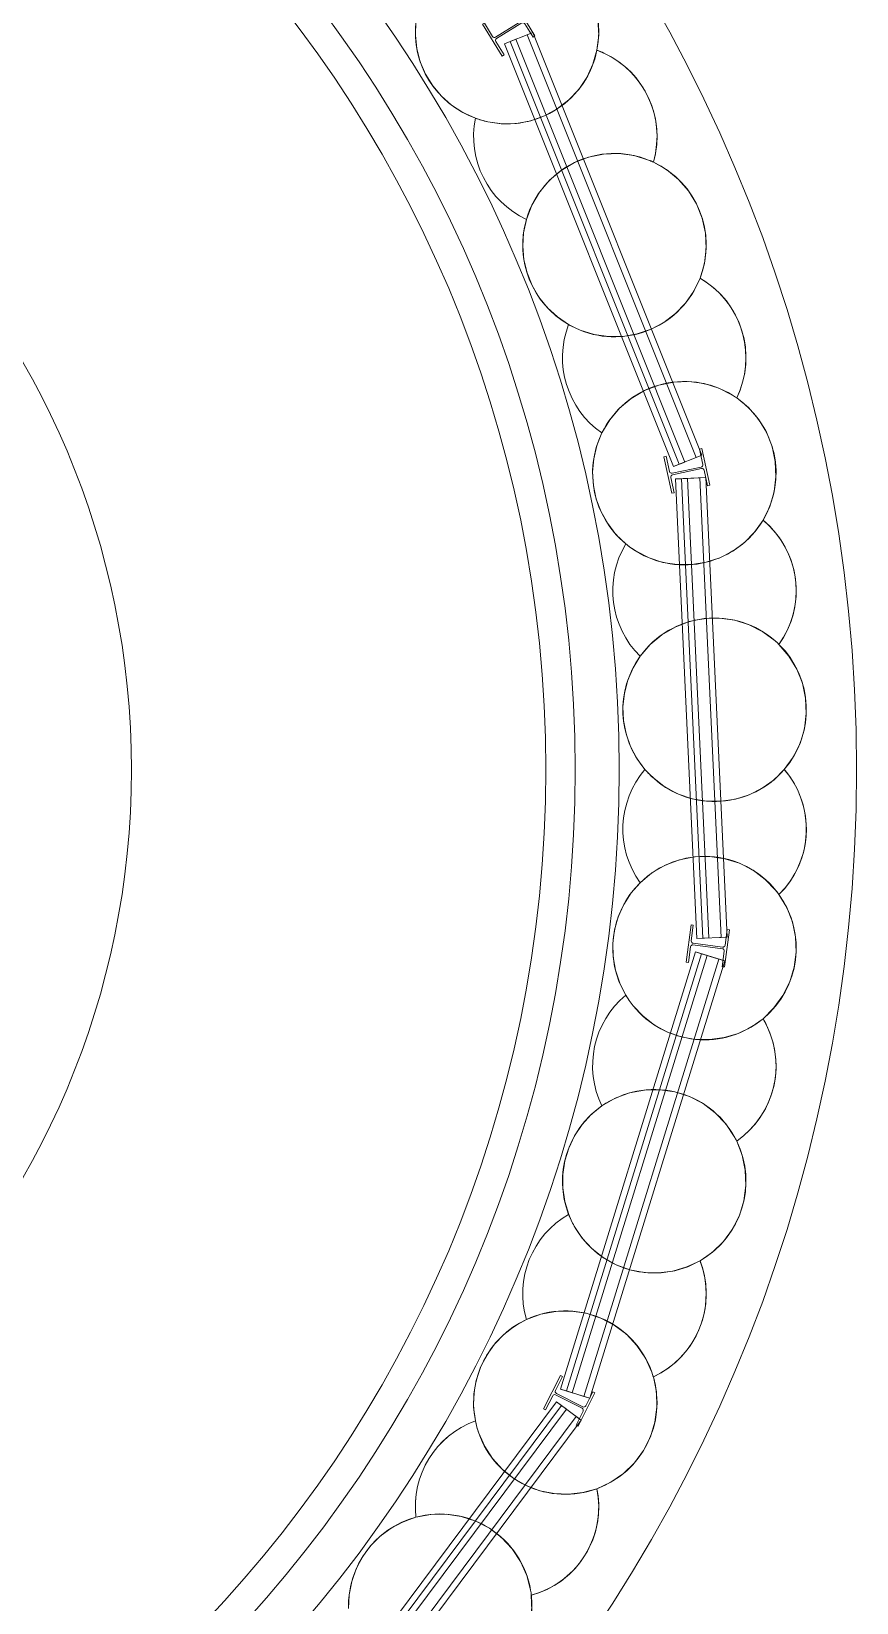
# Model space of a CAD drawing. Header units: metres. Extents: x 1753726 to 1755216, y 5920592 to 5921703.
# Drawn here: x 1754525.09 to 1754528.46, y 5921157.89 to 5921164.32 of the extents above; entities that cross this region are included whole.
import ezdxf

# ---------------------------------------------------------------- set-up
doc = ezdxf.new("R2010")
doc.units = ezdxf.units.M
for name, color, linetype, lineweight in [('A-FLOR-____-OTLN', 9, 'Continuous', 9), ('A-WALL-____-OTLN', 2, 'Continuous', 9), ('S-BEAM-____-OTLN', 7, 'Continuous', 9), ('S-FNDN-____-OTLN', 7, 'Continuous', 9)]:
    doc.layers.add(name, color=color, linetype=linetype, lineweight=lineweight)

# ---------------------------------------------------------------- blocks, each defined once
blk = doc.blocks.new('Arup_Beam_Steel I Section_UC_AU1 - 150UC30-4474879-X-ARUP-GL-HERNE_BAY_ALIGNMENT')
at = {"layer": 'S-BEAM-____-OTLN'}
for p, q in [((1754527.0659, 5921164.4293), (1754527.0578, 5921164.4244)), ((1754527.0578, 5921164.4244), (1754527.0659, 5921164.4293)), ((1754527.0578, 5921164.4244), (1754527.0915, 5921164.3696)), ((1754527.0915, 5921164.3696), (1754527.0578, 5921164.4244)), ((1754527.146, 5921164.299), (1754527.0659, 5921164.4293)), ((1754527.0659, 5921164.4293), (1754527.146, 5921164.299)), ((1754526.9393, 5921164.3514), (1754526.9313, 5921164.3465)), ((1754526.9313, 5921164.3465), (1754526.9393, 5921164.3514)), ((1754526.9313, 5921164.3465), (1754527.0115, 5921164.2162)), ((1754527.0115, 5921164.2162), (1754526.9313, 5921164.3465)), ((1754526.973, 5921164.2967), (1754526.9393, 5921164.3514)), ((1754526.9393, 5921164.3514), (1754526.973, 5921164.2967)), ((1754527.0886, 5921164.3574), (1754526.9852, 5921164.2938)), ((1754526.9852, 5921164.2938), (1754527.0886, 5921164.3574)), ((1754526.9887, 5921164.2881), (1754527.0921, 5921164.3518)), ((1754527.0921, 5921164.3518), (1754526.9887, 5921164.2881)), ((1754527.1043, 5921164.3489), (1754527.138, 5921164.2941)), ((1754527.138, 5921164.2941), (1754527.1043, 5921164.3489)), ((1754527.0195, 5921164.2211), (1754526.9858, 5921164.2759)), ((1754526.9858, 5921164.2759), (1754527.0195, 5921164.2211)), ((1754527.138, 5921164.2941), (1754527.146, 5921164.299)), ((1754527.146, 5921164.299), (1754527.138, 5921164.2941)), ((1754527.0115, 5921164.2162), (1754527.0195, 5921164.2211)), ((1754527.0195, 5921164.2211), (1754527.0115, 5921164.2162))]:
    blk.add_line(p, q, dxfattribs=at)
for centre, major_axis, start_param, end_param in [((1754527.084, 5921164.365), (0.00889, 0.00039), 5.220043, 6.79084), ((1754527.084, 5921164.365), (0.00889, 0.00039), 5.220043, 6.79084), ((1754527.0968, 5921164.3442), (-0.00884, 0.00104), 3.810122, 5.380919), ((1754527.0968, 5921164.3442), (-0.00884, 0.00104), 3.810122, 5.380919), ((1754526.9806, 5921164.3013), (-0.00884, 0.00104), 0.66853, 2.239326), ((1754526.9806, 5921164.3013), (-0.00884, 0.00104), 0.66853, 2.239326), ((1754526.9934, 5921164.2806), (-0.00433, 0.00778), 0.044007, 1.614803), ((1754526.9934, 5921164.2806), (-0.00433, 0.00778), 0.044007, 1.614803)]:
    blk.add_ellipse(centre, major_axis=major_axis, ratio=1, start_param=start_param, end_param=end_param, dxfattribs=at)
blk = doc.blocks.new('Arup_Beam_Steel I Section_UC_AU1 - 150UC30-4474880-X-ARUP-GL-HERNE_BAY_ALIGNMENT')
at = {"layer": 'S-BEAM-____-OTLN'}
for p, q in [((1754527.8279, 5921162.6115), (1754527.8187, 5921162.6095)), ((1754527.8187, 5921162.6095), (1754527.8279, 5921162.6115)), ((1754527.8187, 5921162.6095), (1754527.8322, 5921162.5466)), ((1754527.8322, 5921162.5466), (1754527.8187, 5921162.6095)), ((1754527.8601, 5921162.4619), (1754527.8279, 5921162.6115)), ((1754527.8279, 5921162.6115), (1754527.8601, 5921162.4619)), ((1754527.6826, 5921162.5802), (1754527.6734, 5921162.5782)), ((1754527.6734, 5921162.5782), (1754527.6826, 5921162.5802)), ((1754527.6734, 5921162.5782), (1754527.7056, 5921162.4287)), ((1754527.7056, 5921162.4287), (1754527.6734, 5921162.5782)), ((1754527.6961, 5921162.5174), (1754527.6826, 5921162.5802)), ((1754527.6826, 5921162.5802), (1754527.6961, 5921162.5174)), ((1754527.8254, 5921162.5361), (1754527.7067, 5921162.5105)), ((1754527.7067, 5921162.5105), (1754527.8254, 5921162.5361)), ((1754527.7081, 5921162.5041), (1754527.8268, 5921162.5296)), ((1754527.8268, 5921162.5296), (1754527.7081, 5921162.5041)), ((1754527.7148, 5921162.4306), (1754527.7013, 5921162.4935)), ((1754527.7013, 5921162.4935), (1754527.7148, 5921162.4306)), ((1754527.8373, 5921162.5228), (1754527.8509, 5921162.4599)), ((1754527.8509, 5921162.4599), (1754527.8373, 5921162.5228)), ((1754527.7056, 5921162.4287), (1754527.7148, 5921162.4306)), ((1754527.7148, 5921162.4306), (1754527.7056, 5921162.4287)), ((1754527.8509, 5921162.4599), (1754527.8601, 5921162.4619)), ((1754527.8601, 5921162.4619), (1754527.8509, 5921162.4599))]:
    blk.add_line(p, q, dxfattribs=at)
for centre, major_axis, start_param, end_param in [((1754527.8235, 5921162.5448), (-0.00295, 0.0084), 3.015744, 4.58654), ((1754527.8235, 5921162.5448), (-0.00295, 0.0084), 3.015744, 4.58654), ((1754527.8286, 5921162.5209), (0.00166, 0.00874), 5.112365, 6.683161), ((1754527.8286, 5921162.5209), (0.00166, 0.00874), 5.112365, 6.683161), ((1754527.7048, 5921162.5192), (0.00112, 0.00883), 1.908595, 3.479391), ((1754527.7048, 5921162.5192), (0.00112, 0.00883), 1.908595, 3.479391), ((1754527.71, 5921162.4954), (-0.00295, 0.0084), 6.157336, 7.728132), ((1754527.71, 5921162.4954), (-0.00295, 0.0084), 6.157336, 7.728132)]:
    blk.add_ellipse(centre, major_axis=major_axis, ratio=1, start_param=start_param, end_param=end_param, dxfattribs=at)
blk = doc.blocks.new('Arup_Beam_Steel I Section_UC_AU1 - 150UC30-4474881-X-ARUP-GL-HERNE_BAY_ALIGNMENT')
at = {"layer": 'S-BEAM-____-OTLN'}
for p, q in [((1754527.7839, 5921160.6637), (1754527.7644, 5921160.512)), ((1754527.7644, 5921160.512), (1754527.7839, 5921160.6637)), ((1754527.7932, 5921160.6625), (1754527.7839, 5921160.6637)), ((1754527.7839, 5921160.6637), (1754527.7932, 5921160.6625)), ((1754527.785, 5921160.5988), (1754527.7932, 5921160.6625)), ((1754527.7932, 5921160.6625), (1754527.785, 5921160.5988)), ((1754527.9211, 5921160.4919), (1754527.9406, 5921160.6436)), ((1754527.9406, 5921160.6436), (1754527.9211, 5921160.4919)), ((1754527.9313, 5921160.6448), (1754527.9231, 5921160.581)), ((1754527.9231, 5921160.581), (1754527.9313, 5921160.6448)), ((1754527.9406, 5921160.6436), (1754527.9313, 5921160.6448)), ((1754527.9313, 5921160.6448), (1754527.9406, 5921160.6436)), ((1754527.7737, 5921160.5108), (1754527.7819, 5921160.5746)), ((1754527.7819, 5921160.5746), (1754527.7737, 5921160.5108)), ((1754527.7919, 5921160.5823), (1754527.9123, 5921160.5668)), ((1754527.9123, 5921160.5668), (1754527.7919, 5921160.5823)), ((1754527.9131, 5921160.5733), (1754527.7927, 5921160.5888)), ((1754527.7927, 5921160.5888), (1754527.9131, 5921160.5733)), ((1754527.92, 5921160.5568), (1754527.9118, 5921160.493)), ((1754527.9118, 5921160.493), (1754527.92, 5921160.5568)), ((1754527.7644, 5921160.512), (1754527.7737, 5921160.5108)), ((1754527.7737, 5921160.5108), (1754527.7644, 5921160.512)), ((1754527.9118, 5921160.493), (1754527.9211, 5921160.4919)), ((1754527.9211, 5921160.4919), (1754527.9118, 5921160.493))]:
    blk.add_line(p, q, dxfattribs=at)
for centre, major_axis, start_param, end_param in [((1754527.7907, 5921160.5734), (0.00785, 0.00419), 0.953341, 2.524137), ((1754527.7907, 5921160.5734), (0.00785, 0.00419), 0.953341, 2.524137), ((1754527.7938, 5921160.5976), (0.0081, 0.00369), 2.586315, 4.157111), ((1754527.7938, 5921160.5976), (0.0081, 0.00369), 2.586315, 4.157111), ((1754527.9111, 5921160.558), (0.00785, 0.00419), 5.66573, 7.236526), ((1754527.9111, 5921160.558), (0.00785, 0.00419), 5.66573, 7.236526), ((1754527.9143, 5921160.5822), (0.0081, 0.00369), 4.157111, 5.727907), ((1754527.9143, 5921160.5822), (0.0081, 0.00369), 4.157111, 5.727907)]:
    blk.add_ellipse(centre, major_axis=major_axis, ratio=1, start_param=start_param, end_param=end_param, dxfattribs=at)
blk = doc.blocks.new('Arup_Beam_Steel I Section_UC_AU1 - 150UC30-4474882-X-ARUP-GL-HERNE_BAY_ALIGNMENT')
at = {"layer": 'S-BEAM-____-OTLN'}
for p, q in [((1754527.2501, 5921158.8218), (1754527.1812, 5921158.6852)), ((1754527.1812, 5921158.6852), (1754527.2501, 5921158.8218)), ((1754527.2295, 5921158.7602), (1754527.2585, 5921158.8176)), ((1754527.2585, 5921158.8176), (1754527.2295, 5921158.7602)), ((1754527.2585, 5921158.8176), (1754527.2501, 5921158.8218)), ((1754527.2501, 5921158.8218), (1754527.2585, 5921158.8176)), ((1754527.1895, 5921158.681), (1754527.2185, 5921158.7384)), ((1754527.2185, 5921158.7384), (1754527.1895, 5921158.681)), ((1754527.2305, 5921158.7423), (1754527.3389, 5921158.6876)), ((1754527.3389, 5921158.6876), (1754527.2305, 5921158.7423)), ((1754527.3418, 5921158.6935), (1754527.2335, 5921158.7482)), ((1754527.2335, 5921158.7482), (1754527.3418, 5921158.6935)), ((1754527.3222, 5921158.614), (1754527.3912, 5921158.7506)), ((1754527.3912, 5921158.7506), (1754527.3222, 5921158.614)), ((1754527.3828, 5921158.7549), (1754527.3538, 5921158.6975)), ((1754527.3538, 5921158.6975), (1754527.3828, 5921158.7549)), ((1754527.3912, 5921158.7506), (1754527.3828, 5921158.7549)), ((1754527.3828, 5921158.7549), (1754527.3912, 5921158.7506)), ((1754527.1812, 5921158.6852), (1754527.1895, 5921158.681)), ((1754527.1895, 5921158.681), (1754527.1812, 5921158.6852)), ((1754527.3428, 5921158.6757), (1754527.3138, 5921158.6183)), ((1754527.3138, 5921158.6183), (1754527.3428, 5921158.6757)), ((1754527.3138, 5921158.6183), (1754527.3222, 5921158.614)), ((1754527.3222, 5921158.614), (1754527.3138, 5921158.6183))]:
    blk.add_line(p, q, dxfattribs=at)
for centre, start_param, end_param in [((1754527.2265, 5921158.7344), 5.558051, 7.128848), ((1754527.2265, 5921158.7344), 5.558051, 7.128848), ((1754527.2375, 5921158.7562), 0.845662, 2.416459), ((1754527.2375, 5921158.7562), 0.845662, 2.416459), ((1754527.3348, 5921158.6797), 3.987255, 5.558051), ((1754527.3348, 5921158.6797), 3.987255, 5.558051), ((1754527.3458, 5921158.7015), 2.416459, 3.987255), ((1754527.3458, 5921158.7015), 2.416459, 3.987255)]:
    blk.add_ellipse(centre, major_axis=(-0.00227, 0.00861), ratio=1, start_param=start_param, end_param=end_param, dxfattribs=at)
blk = doc.blocks.new('308492-ARUP-STTW-MOD-0300_rvt-1-X-ARUP-GL-HERNE_BAY_ALIGNMENT')
at = {"layer": 'A-WALL-____-OTLN'}
for p, q in [((1754527.0216, 5921164.2668), (1754527.1377, 5921164.3132)), ((1754527.0216, 5921164.2668), (1754527.0681, 5921164.2853)), ((1754527.0681, 5921164.2853), (1754527.0216, 5921164.2668)), ((1754527.0216, 5921164.2668), (1754527.0449, 5921164.276)), ((1754527.0216, 5921164.2668), (1754527.7124, 5921162.538)), ((1754527.7124, 5921162.538), (1754527.0216, 5921164.2668)), ((1754527.0216, 5921164.2668), (1754527.7124, 5921162.538)), ((1754527.7124, 5921162.538), (1754527.0216, 5921164.2668)), ((1754527.1145, 5921164.3039), (1754527.0449, 5921164.276)), ((1754527.0449, 5921164.276), (1754527.7356, 5921162.5473)), ((1754527.0681, 5921164.2853), (1754527.7589, 5921162.5566)), ((1754527.7589, 5921162.5566), (1754527.0681, 5921164.2853)), ((1754527.1145, 5921164.3039), (1754527.1377, 5921164.3132)), ((1754527.8053, 5921162.5751), (1754527.1145, 5921164.3039)), ((1754527.8285, 5921162.5844), (1754527.1377, 5921164.3132)), ((1754527.1377, 5921164.3132), (1754527.8285, 5921162.5844)), ((1754527.8285, 5921162.5844), (1754527.7124, 5921162.538)), ((1754527.7589, 5921162.5566), (1754527.7124, 5921162.538)), ((1754527.7589, 5921162.5566), (1754527.7124, 5921162.538)), ((1754527.7356, 5921162.5473), (1754527.7124, 5921162.538)), ((1754527.8053, 5921162.5751), (1754527.7356, 5921162.5473)), ((1754527.8285, 5921162.5844), (1754527.8053, 5921162.5751)), ((1754527.7199, 5921162.4872), (1754527.8448, 5921162.493)), ((1754527.7199, 5921162.4872), (1754527.7699, 5921162.4896)), ((1754527.7699, 5921162.4896), (1754527.7199, 5921162.4872)), ((1754527.7199, 5921162.4872), (1754527.7449, 5921162.4884)), ((1754527.7199, 5921162.4872), (1754527.8074, 5921160.6083)), ((1754527.8074, 5921160.6083), (1754527.7199, 5921162.4872)), ((1754527.7199, 5921162.4872), (1754527.8074, 5921160.6083)), ((1754527.8074, 5921160.6083), (1754527.7199, 5921162.4872)), ((1754527.8198, 5921162.4919), (1754527.7449, 5921162.4884)), ((1754527.7449, 5921162.4884), (1754527.8324, 5921160.6094)), ((1754527.7699, 5921162.4896), (1754527.8573, 5921160.6106)), ((1754527.8573, 5921160.6106), (1754527.7699, 5921162.4896)), ((1754527.8198, 5921162.4919), (1754527.8448, 5921162.493)), ((1754527.9073, 5921160.6129), (1754527.8198, 5921162.4919)), ((1754527.9323, 5921160.6141), (1754527.8448, 5921162.493)), ((1754527.8448, 5921162.493), (1754527.9323, 5921160.6141)), ((1754527.9323, 5921160.6141), (1754527.8074, 5921160.6083)), ((1754527.8573, 5921160.6106), (1754527.8074, 5921160.6083)), ((1754527.8573, 5921160.6106), (1754527.8074, 5921160.6083)), ((1754527.8324, 5921160.6094), (1754527.8074, 5921160.6083)), ((1754527.9073, 5921160.6129), (1754527.8324, 5921160.6094)), ((1754527.9323, 5921160.6141), (1754527.9073, 5921160.6129)), ((1754527.8023, 5921160.5537), (1754527.2504, 5921158.7659)), ((1754527.2504, 5921158.7659), (1754527.8023, 5921160.5537)), ((1754527.8023, 5921160.5537), (1754527.2504, 5921158.7659)), ((1754527.2504, 5921158.7659), (1754527.8023, 5921160.5537)), ((1754527.8262, 5921160.5463), (1754527.2743, 5921158.7586)), ((1754527.8501, 5921160.5389), (1754527.2982, 5921158.7512)), ((1754527.2982, 5921158.7512), (1754527.8501, 5921160.5389)), ((1754527.8023, 5921160.5537), (1754527.9218, 5921160.5168)), ((1754527.8023, 5921160.5537), (1754527.8262, 5921160.5463)), ((1754527.8023, 5921160.5537), (1754527.8501, 5921160.5389)), ((1754527.8501, 5921160.5389), (1754527.8023, 5921160.5537)), ((1754527.8979, 5921160.5242), (1754527.8262, 5921160.5463)), ((1754527.346, 5921158.7364), (1754527.8979, 5921160.5242)), ((1754527.3698, 5921158.7291), (1754527.9218, 5921160.5168)), ((1754527.9218, 5921160.5168), (1754527.3698, 5921158.7291)), ((1754527.8979, 5921160.5242), (1754527.9218, 5921160.5168)), ((1754527.3698, 5921158.7291), (1754527.2504, 5921158.7659)), ((1754527.2743, 5921158.7586), (1754527.2504, 5921158.7659)), ((1754527.2982, 5921158.7512), (1754527.2504, 5921158.7659)), ((1754527.2982, 5921158.7512), (1754527.2504, 5921158.7659)), ((1754527.346, 5921158.7364), (1754527.2743, 5921158.7586)), ((1754527.2342, 5921158.7134), (1754526.1142, 5921157.2117)), ((1754526.1142, 5921157.2117), (1754527.2342, 5921158.7134)), ((1754527.2342, 5921158.7134), (1754526.1142, 5921157.2117)), ((1754526.1142, 5921157.2117), (1754527.2342, 5921158.7134)), ((1754527.2542, 5921158.6984), (1754526.1342, 5921157.1967)), ((1754527.2743, 5921158.6835), (1754526.1543, 5921157.1818)), ((1754526.1543, 5921157.1818), (1754527.2743, 5921158.6835)), ((1754527.2342, 5921158.7134), (1754527.3344, 5921158.6387)), ((1754527.2342, 5921158.7134), (1754527.2542, 5921158.6984)), ((1754527.2342, 5921158.7134), (1754527.2743, 5921158.6835)), ((1754527.2743, 5921158.6835), (1754527.2342, 5921158.7134)), ((1754527.3143, 5921158.6536), (1754527.2542, 5921158.6984)), ((1754527.3698, 5921158.7291), (1754527.346, 5921158.7364)), ((1754526.1944, 5921157.1519), (1754527.3143, 5921158.6536)), ((1754526.2144, 5921157.137), (1754527.3344, 5921158.6387)), ((1754527.3344, 5921158.6387), (1754526.2144, 5921157.137)), ((1754527.3143, 5921158.6536), (1754527.3344, 5921158.6387))]:
    blk.add_line(p, q, dxfattribs=at)
at = {"layer": 'S-BEAM-____-OTLN'}
for radius, start, end in [(5.355, 0, 180), (5.355, 0, 180), (5.355, 0, 180), (5.355, 0, 180), (5.055, 0, 180), (5.055, 0, 180), (5.055, 0, 180), (5.055, 0, 180), (5.355, 180, 0), (5.355, 180, 0), (5.355, 180, 0), (5.355, 180, 0), (5.055, 180, 0), (5.055, 180, 0), (5.055, 180, 0), (5.055, 180, 0)]:
    blk.add_arc((1754522.1356, 5921161.2995), radius, start, end, dxfattribs=at)
at = {"layer": 'S-FNDN-____-OTLN', "flags": 128}
for points in [[(1754527.1312, 5921164.6759), (1754527.1898, 5921164.6544), (1754527.2441, 5921164.6234), (1754527.2925, 5921164.5839), (1754527.3337, 5921164.5368), (1754527.3665, 5921164.4836), (1754527.3899, 5921164.4256), (1754527.4035, 5921164.3646), (1754527.4067, 5921164.3022), (1754527.3994, 5921164.2401)], [(1754527.3994, 5921164.2401), (1754527.4067, 5921164.3022), (1754527.4035, 5921164.3646), (1754527.3899, 5921164.4256), (1754527.3665, 5921164.4836), (1754527.3337, 5921164.5368), (1754527.2925, 5921164.5839), (1754527.2441, 5921164.6234), (1754527.1898, 5921164.6544), (1754527.1312, 5921164.6759)], [(1754526.9023, 5921163.9624), (1754526.8518, 5921163.9853), (1754526.8053, 5921164.0155), (1754526.7637, 5921164.0522), (1754526.7279, 5921164.0946), (1754526.6989, 5921164.1418), (1754526.6771, 5921164.1928), (1754526.663, 5921164.2465), (1754526.6571, 5921164.3016), (1754526.6593, 5921164.357)], [(1754526.6593, 5921164.357), (1754526.6571, 5921164.3016), (1754526.663, 5921164.2465), (1754526.6771, 5921164.1928), (1754526.6989, 5921164.1418), (1754526.7279, 5921164.0946), (1754526.7637, 5921164.0522), (1754526.8053, 5921164.0155), (1754526.8518, 5921163.9853), (1754526.9023, 5921163.9624)], [(1754527.3994, 5921164.2401), (1754527.3832, 5921164.183), (1754527.3581, 5921164.1293), (1754527.3248, 5921164.0802), (1754527.2842, 5921164.0369), (1754527.2373, 5921164.0006), (1754527.1853, 5921163.9721), (1754527.1294, 5921163.9522), (1754527.0711, 5921163.9413), (1754527.0118, 5921163.9398), (1754526.953, 5921163.9477)], [(1754526.953, 5921163.9477), (1754527.0118, 5921163.9398), (1754527.0711, 5921163.9413), (1754527.1294, 5921163.9522), (1754527.1853, 5921163.9721), (1754527.2373, 5921164.0006), (1754527.2842, 5921164.0369), (1754527.3248, 5921164.0802), (1754527.3581, 5921164.1293), (1754527.3832, 5921164.183), (1754527.3994, 5921164.2401)], [(1754526.953, 5921163.9477), (1754526.9273, 5921163.9541), (1754526.9023, 5921163.9624)], [(1754526.9023, 5921163.9624), (1754526.9273, 5921163.9541), (1754526.953, 5921163.9477)], [(1754527.111, 5921163.5485), (1754527.1334, 5921163.6068), (1754527.1652, 5921163.6606), (1754527.2056, 5921163.7084), (1754527.2532, 5921163.7488), (1754527.307, 5921163.7807), (1754527.3653, 5921163.8032), (1754527.4265, 5921163.8158), (1754527.4889, 5921163.818), (1754527.5509, 5921163.8098), (1754527.6107, 5921163.7914)], [(1754527.6107, 5921163.7914), (1754527.5509, 5921163.8098), (1754527.4889, 5921163.818), (1754527.4265, 5921163.8158), (1754527.3653, 5921163.8032), (1754527.307, 5921163.7807), (1754527.2532, 5921163.7488), (1754527.2056, 5921163.7084), (1754527.1652, 5921163.6606), (1754527.1334, 5921163.6068), (1754527.111, 5921163.5485)], [(1754527.6107, 5921163.7914), (1754527.6204, 5921163.7874), (1754527.63, 5921163.783)], [(1754527.63, 5921163.783), (1754527.6204, 5921163.7874), (1754527.6107, 5921163.7914)], [(1754527.63, 5921163.783), (1754527.6841, 5921163.752), (1754527.7324, 5921163.7123), (1754527.7734, 5921163.6651), (1754527.806, 5921163.6118), (1754527.8293, 5921163.5538), (1754527.8427, 5921163.4927), (1754527.8457, 5921163.4302), (1754527.8383, 5921163.3682), (1754527.8207, 5921163.3082)], [(1754527.8207, 5921163.3082), (1754527.8383, 5921163.3682), (1754527.8457, 5921163.4302), (1754527.8427, 5921163.4927), (1754527.8293, 5921163.5538), (1754527.806, 5921163.6118), (1754527.7734, 5921163.6651), (1754527.7324, 5921163.7123), (1754527.6841, 5921163.752), (1754527.63, 5921163.783)], [(1754527.2837, 5921163.1185), (1754527.2379, 5921163.1497), (1754527.1971, 5921163.1872), (1754527.1623, 5921163.2304), (1754527.1343, 5921163.2783), (1754527.1136, 5921163.3297), (1754527.1007, 5921163.3837), (1754527.096, 5921163.4389), (1754527.0994, 5921163.4943), (1754527.111, 5921163.5485)], [(1754527.111, 5921163.5485), (1754527.0994, 5921163.4943), (1754527.096, 5921163.4389), (1754527.1007, 5921163.3837), (1754527.1136, 5921163.3297), (1754527.1343, 5921163.2783), (1754527.1623, 5921163.2304), (1754527.1971, 5921163.1872), (1754527.2379, 5921163.1497), (1754527.2837, 5921163.1185)], [(1754527.8207, 5921163.3082), (1754527.795, 5921163.2547), (1754527.7612, 5921163.206), (1754527.7201, 5921163.1632), (1754527.6728, 5921163.1274), (1754527.6204, 5921163.0995), (1754527.5643, 5921163.0802), (1754527.5059, 5921163.0701), (1754527.4466, 5921163.0692), (1754527.3879, 5921163.0777), (1754527.3312, 5921163.0954)], [(1754527.3312, 5921163.0954), (1754527.3879, 5921163.0777), (1754527.4466, 5921163.0692), (1754527.5059, 5921163.0701), (1754527.5643, 5921163.0802), (1754527.6204, 5921163.0995), (1754527.6728, 5921163.1274), (1754527.7201, 5921163.1632), (1754527.7612, 5921163.206), (1754527.795, 5921163.2547), (1754527.8207, 5921163.3082)], [(1754527.3312, 5921163.0954), (1754527.307, 5921163.1061), (1754527.2837, 5921163.1185)], [(1754527.2837, 5921163.1185), (1754527.307, 5921163.1061), (1754527.3312, 5921163.0954)], [(1754527.4195, 5921162.6753), (1754527.4515, 5921162.729), (1754527.4919, 5921162.7766), (1754527.5397, 5921162.8169), (1754527.5936, 5921162.8487), (1754527.6519, 5921162.871), (1754527.7132, 5921162.8834), (1754527.7756, 5921162.8854), (1754527.8376, 5921162.877), (1754527.8973, 5921162.8585), (1754527.953, 5921162.8303)], [(1754527.953, 5921162.8303), (1754527.8973, 5921162.8585), (1754527.8376, 5921162.877), (1754527.7756, 5921162.8854), (1754527.7132, 5921162.8834), (1754527.6519, 5921162.871), (1754527.5936, 5921162.8487), (1754527.5397, 5921162.8169), (1754527.4919, 5921162.7766), (1754527.4515, 5921162.729), (1754527.4195, 5921162.6753)], [(1754527.953, 5921162.8303), (1754527.9619, 5921162.8247), (1754527.9707, 5921162.8187)], [(1754527.9707, 5921162.8187), (1754527.9619, 5921162.8247), (1754527.953, 5921162.8303)], [(1754527.9707, 5921162.8187), (1754528.0187, 5921162.779), (1754528.0596, 5921162.7317), (1754528.0921, 5921162.6783), (1754528.1152, 5921162.6202), (1754528.1284, 5921162.5591), (1754528.1312, 5921162.4966), (1754528.1237, 5921162.4346), (1754528.1059, 5921162.3746), (1754528.0784, 5921162.3185)], [(1754528.0784, 5921162.3185), (1754528.1059, 5921162.3746), (1754528.1237, 5921162.4346), (1754528.1312, 5921162.4966), (1754528.1284, 5921162.5591), (1754528.1152, 5921162.6202), (1754528.0921, 5921162.6783), (1754528.0596, 5921162.7317), (1754528.0187, 5921162.779), (1754527.9707, 5921162.8187)], [(1754527.5171, 5921162.2223), (1754527.4772, 5921162.2607), (1754527.4433, 5921162.3047), (1754527.4163, 5921162.3531), (1754527.3968, 5921162.405), (1754527.3851, 5921162.4592), (1754527.3815, 5921162.5146), (1754527.3862, 5921162.5698), (1754527.3989, 5921162.6238), (1754527.4195, 5921162.6753)], [(1754527.4195, 5921162.6753), (1754527.3989, 5921162.6238), (1754527.3862, 5921162.5698), (1754527.3815, 5921162.5146), (1754527.3851, 5921162.4592), (1754527.3968, 5921162.405), (1754527.4163, 5921162.3531), (1754527.4433, 5921162.3047), (1754527.4772, 5921162.2607), (1754527.5171, 5921162.2223)], [(1754528.0784, 5921162.3185), (1754528.044, 5921162.2702), (1754528.0025, 5921162.2278), (1754527.9547, 5921162.1926), (1754527.9021, 5921162.1653), (1754527.8457, 5921162.1467), (1754527.7872, 5921162.1372), (1754527.7279, 5921162.137), (1754527.6693, 5921162.1462), (1754527.6128, 5921162.1645), (1754527.56, 5921162.1915)], [(1754527.56, 5921162.1915), (1754527.6128, 5921162.1645), (1754527.6693, 5921162.1462), (1754527.7279, 5921162.137), (1754527.7872, 5921162.1372), (1754527.8457, 5921162.1467), (1754527.9021, 5921162.1653), (1754527.9547, 5921162.1926), (1754528.0025, 5921162.2278), (1754528.044, 5921162.2702), (1754528.0784, 5921162.3185)], [(1754527.56, 5921162.1915), (1754527.538, 5921162.2062), (1754527.5171, 5921162.2223)], [(1754527.5171, 5921162.2223), (1754527.538, 5921162.2062), (1754527.56, 5921162.1915)], [(1754527.576, 5921161.7625), (1754527.6166, 5921161.8101), (1754527.6645, 5921161.8502), (1754527.7184, 5921161.8818), (1754527.7769, 5921161.904), (1754527.8381, 5921161.9162), (1754527.9006, 5921161.918), (1754527.9625, 5921161.9094), (1754528.0222, 5921161.8907), (1754528.0779, 5921161.8623), (1754528.1281, 5921161.8251)], [(1754528.1281, 5921161.8251), (1754528.0779, 5921161.8623), (1754528.0222, 5921161.8907), (1754527.9625, 5921161.9094), (1754527.9006, 5921161.918), (1754527.8381, 5921161.9162), (1754527.7769, 5921161.904), (1754527.7184, 5921161.8818), (1754527.6645, 5921161.8502), (1754527.6166, 5921161.8101), (1754527.576, 5921161.7625)], [(1754528.1281, 5921161.8251), (1754528.1359, 5921161.8181), (1754528.1435, 5921161.8108)], [(1754528.1435, 5921161.8108), (1754528.1359, 5921161.8181), (1754528.1281, 5921161.8251)], [(1754527.5956, 5921161.2995), (1754527.5628, 5921161.3442), (1754527.5368, 5921161.3932), (1754527.5184, 5921161.4455), (1754527.5079, 5921161.5), (1754527.5056, 5921161.5554), (1754527.5114, 5921161.6105), (1754527.5253, 5921161.6642), (1754527.547, 5921161.7152), (1754527.576, 5921161.7625)], [(1754527.576, 5921161.7625), (1754527.547, 5921161.7152), (1754527.5253, 5921161.6642), (1754527.5114, 5921161.6105), (1754527.5056, 5921161.5554), (1754527.5079, 5921161.5), (1754527.5184, 5921161.4455), (1754527.5368, 5921161.3932), (1754527.5628, 5921161.3442), (1754527.5956, 5921161.2995)], [(1754528.1435, 5921161.8108), (1754528.1841, 5921161.7634), (1754528.2165, 5921161.7099), (1754528.2394, 5921161.6518), (1754528.2524, 5921161.5906), (1754528.2551, 5921161.5282), (1754528.2473, 5921161.4661), (1754528.2294, 5921161.4063), (1754528.2017, 5921161.3502), (1754528.1651, 5921161.2995)], [(1754528.1651, 5921161.2995), (1754528.2017, 5921161.3502), (1754528.2294, 5921161.4063), (1754528.2473, 5921161.4661), (1754528.2551, 5921161.5282), (1754528.2524, 5921161.5906), (1754528.2394, 5921161.6518), (1754528.2165, 5921161.7099), (1754528.1841, 5921161.7634), (1754528.1435, 5921161.8108)], [(1754527.6327, 5921161.262), (1754527.6135, 5921161.2801), (1754527.5956, 5921161.2995)], [(1754527.5956, 5921161.2995), (1754527.6135, 5921161.2801), (1754527.6327, 5921161.262)], [(1754528.1651, 5921161.2995), (1754528.1231, 5921161.2577), (1754528.075, 5921161.223), (1754528.022, 5921161.1963), (1754527.9654, 5921161.1783), (1754527.9068, 5921161.1695), (1754527.8475, 5921161.17), (1754527.789, 5921161.1799), (1754527.7328, 5921161.1988), (1754527.6802, 5921161.2264), (1754527.6327, 5921161.262)], [(1754527.6327, 5921161.262), (1754527.6802, 5921161.2264), (1754527.7328, 5921161.1988), (1754527.789, 5921161.1799), (1754527.8475, 5921161.17), (1754527.9068, 5921161.1695), (1754527.9654, 5921161.1783), (1754528.022, 5921161.1963), (1754528.075, 5921161.223), (1754528.1231, 5921161.2577), (1754528.1651, 5921161.2995)], [(1754527.576, 5921160.8364), (1754527.624, 5921160.8764), (1754527.678, 5921160.9079), (1754527.7365, 5921160.9299), (1754527.7979, 5921160.9419), (1754527.8603, 5921160.9435), (1754527.9222, 5921160.9348), (1754527.9818, 5921160.9159), (1754528.0374, 5921160.8874), (1754528.0875, 5921160.85), (1754528.1307, 5921160.8048)], [(1754528.1307, 5921160.8048), (1754528.0875, 5921160.85), (1754528.0374, 5921160.8874), (1754527.9818, 5921160.9159), (1754527.9222, 5921160.9348), (1754527.8603, 5921160.9435), (1754527.7979, 5921160.9419), (1754527.7365, 5921160.9299), (1754527.678, 5921160.9079), (1754527.624, 5921160.8764), (1754527.576, 5921160.8364)], [(1754527.5171, 5921160.3768), (1754527.4923, 5921160.4263), (1754527.475, 5921160.4791), (1754527.4657, 5921160.5337), (1754527.4645, 5921160.5892), (1754527.4716, 5921160.6442), (1754527.4867, 5921160.6975), (1754527.5094, 5921160.7481), (1754527.5394, 5921160.7947), (1754527.576, 5921160.8364)], [(1754527.576, 5921160.8364), (1754527.5394, 5921160.7947), (1754527.5094, 5921160.7481), (1754527.4867, 5921160.6975), (1754527.4716, 5921160.6442), (1754527.4645, 5921160.5892), (1754527.4657, 5921160.5337), (1754527.475, 5921160.4791), (1754527.4923, 5921160.4263), (1754527.5171, 5921160.3768)], [(1754528.1307, 5921160.8048), (1754528.1372, 5921160.7965), (1754528.1435, 5921160.7881)], [(1754528.1435, 5921160.7881), (1754528.1372, 5921160.7965), (1754528.1307, 5921160.8048)], [(1754528.1435, 5921160.7881), (1754528.1756, 5921160.7346), (1754528.1984, 5921160.6764), (1754528.2112, 5921160.6152), (1754528.2136, 5921160.5527), (1754528.2057, 5921160.4907), (1754528.1876, 5921160.4309), (1754528.1598, 5921160.3749), (1754528.123, 5921160.3243), (1754528.0784, 5921160.2805)], [(1754528.0784, 5921160.2805), (1754528.123, 5921160.3243), (1754528.1598, 5921160.3749), (1754528.1876, 5921160.4309), (1754528.2057, 5921160.4907), (1754528.2136, 5921160.5527), (1754528.2112, 5921160.6152), (1754528.1984, 5921160.6764), (1754528.1756, 5921160.7346), (1754528.1435, 5921160.7881)], [(1754527.5473, 5921160.3335), (1754527.5314, 5921160.3546), (1754527.5171, 5921160.3768)], [(1754527.5171, 5921160.3768), (1754527.5314, 5921160.3546), (1754527.5473, 5921160.3335)], [(1754528.0784, 5921160.2805), (1754528.0299, 5921160.2464), (1754527.9766, 5921160.2203), (1754527.9199, 5921160.203), (1754527.8611, 5921160.1948), (1754527.8018, 5921160.196), (1754527.7434, 5921160.2065), (1754527.6874, 5921160.2261), (1754527.6352, 5921160.2543), (1754527.5881, 5921160.2904), (1754527.5473, 5921160.3335)], [(1754527.5473, 5921160.3335), (1754527.5881, 5921160.2904), (1754527.6352, 5921160.2543), (1754527.6874, 5921160.2261), (1754527.7434, 5921160.2065), (1754527.8018, 5921160.196), (1754527.8611, 5921160.1948), (1754527.9199, 5921160.203), (1754527.9766, 5921160.2203), (1754528.0299, 5921160.2464), (1754528.0784, 5921160.2805)], [(1754527.4195, 5921159.9237), (1754527.4736, 5921159.955), (1754527.5321, 5921159.9768), (1754527.5935, 5921159.9886), (1754527.656, 5921159.9901), (1754527.7178, 5921159.9812), (1754527.7774, 5921159.9621), (1754527.8329, 5921159.9334), (1754527.8829, 5921159.8959), (1754527.9259, 5921159.8506), (1754527.9609, 5921159.7988)], [(1754527.9609, 5921159.7988), (1754527.9259, 5921159.8506), (1754527.8829, 5921159.8959), (1754527.8329, 5921159.9334), (1754527.7774, 5921159.9621), (1754527.7178, 5921159.9812), (1754527.656, 5921159.9901), (1754527.5935, 5921159.9886), (1754527.5321, 5921159.9768), (1754527.4736, 5921159.955), (1754527.4195, 5921159.9237)], [(1754527.2838, 5921159.4806), (1754527.2676, 5921159.5336), (1754527.2595, 5921159.5885), (1754527.2596, 5921159.6439), (1754527.2678, 5921159.6988), (1754527.2841, 5921159.7518), (1754527.308, 5921159.8018), (1754527.339, 5921159.8478), (1754527.3764, 5921159.8887), (1754527.4195, 5921159.9237)], [(1754527.4195, 5921159.9237), (1754527.3764, 5921159.8887), (1754527.339, 5921159.8478), (1754527.308, 5921159.8018), (1754527.2841, 5921159.7518), (1754527.2678, 5921159.6988), (1754527.2596, 5921159.6439), (1754527.2595, 5921159.5885), (1754527.2676, 5921159.5336), (1754527.2838, 5921159.4806)], [(1754527.9706, 5921159.7801), (1754527.9932, 5921159.7219), (1754528.0058, 5921159.6607), (1754528.0081, 5921159.5982), (1754528, 5921159.5362), (1754527.9817, 5921159.4765), (1754527.9537, 5921159.4206), (1754527.9168, 5921159.3701), (1754527.8721, 5921159.3264), (1754527.8207, 5921159.2908)], [(1754527.8207, 5921159.2908), (1754527.8721, 5921159.3264), (1754527.9168, 5921159.3701), (1754527.9537, 5921159.4206), (1754527.9817, 5921159.4765), (1754528, 5921159.5362), (1754528.0081, 5921159.5982), (1754528.0058, 5921159.6607), (1754527.9932, 5921159.7219), (1754527.9706, 5921159.7801)], [(1754527.9609, 5921159.7988), (1754527.9659, 5921159.7895), (1754527.9706, 5921159.7801)], [(1754527.9706, 5921159.7801), (1754527.9659, 5921159.7895), (1754527.9609, 5921159.7988)], [(1754527.3062, 5921159.4328), (1754527.2941, 5921159.4563), (1754527.2838, 5921159.4806)], [(1754527.2838, 5921159.4806), (1754527.2941, 5921159.4563), (1754527.3062, 5921159.4328)], [(1754527.8207, 5921159.2908), (1754527.7671, 5921159.2654), (1754527.7102, 5921159.2487), (1754527.6513, 5921159.2412), (1754527.5921, 5921159.2431), (1754527.5338, 5921159.2543), (1754527.478, 5921159.2745), (1754527.4262, 5921159.3033), (1754527.3795, 5921159.3399), (1754527.3392, 5921159.3835), (1754527.3062, 5921159.4328)], [(1754527.3062, 5921159.4328), (1754527.3392, 5921159.3835), (1754527.3795, 5921159.3399), (1754527.4262, 5921159.3033), (1754527.478, 5921159.2745), (1754527.5338, 5921159.2543), (1754527.5921, 5921159.2431), (1754527.6513, 5921159.2412), (1754527.7102, 5921159.2487), (1754527.7671, 5921159.2654), (1754527.8207, 5921159.2908)], [(1754527.111, 5921159.0505), (1754527.1696, 5921159.0722), (1754527.231, 5921159.0838), (1754527.2935, 5921159.0851), (1754527.3553, 5921159.076), (1754527.4147, 5921159.0567), (1754527.4702, 5921159.0279), (1754527.52, 5921158.9902), (1754527.563, 5921158.9448), (1754527.5978, 5921158.8929), (1754527.6234, 5921158.8359)], [(1754527.6234, 5921158.8359), (1754527.5978, 5921158.8929), (1754527.563, 5921158.9448), (1754527.52, 5921158.9902), (1754527.4702, 5921159.0279), (1754527.4147, 5921159.0567), (1754527.3553, 5921159.076), (1754527.2935, 5921159.0851), (1754527.231, 5921159.0838), (1754527.1696, 5921159.0722), (1754527.111, 5921159.0505)], [(1754526.9023, 5921158.6367), (1754526.8954, 5921158.6917), (1754526.8967, 5921158.7471), (1754526.9061, 5921158.8018), (1754526.9235, 5921158.8544), (1754526.9485, 5921158.904), (1754526.9804, 5921158.9493), (1754527.0188, 5921158.9893), (1754527.0626, 5921159.0233), (1754527.111, 5921159.0505)], [(1754527.111, 5921159.0505), (1754527.0626, 5921159.0233), (1754527.0188, 5921158.9893), (1754526.9804, 5921158.9493), (1754526.9485, 5921158.904), (1754526.9235, 5921158.8544), (1754526.9061, 5921158.8018), (1754526.8967, 5921158.7471), (1754526.8954, 5921158.6917), (1754526.9023, 5921158.6367)], [(1754527.6299, 5921158.8158), (1754527.6423, 5921158.7547), (1754527.6444, 5921158.6922), (1754527.6361, 5921158.6302), (1754527.6177, 5921158.5705), (1754527.5895, 5921158.5147), (1754527.5525, 5921158.4643), (1754527.5076, 5921158.4208), (1754527.4561, 5921158.3853), (1754527.3994, 5921158.3589)], [(1754527.3994, 5921158.3589), (1754527.4561, 5921158.3853), (1754527.5076, 5921158.4208), (1754527.5525, 5921158.4643), (1754527.5895, 5921158.5147), (1754527.6177, 5921158.5705), (1754527.6361, 5921158.6302), (1754527.6444, 5921158.6922), (1754527.6423, 5921158.7547), (1754527.6299, 5921158.8158)], [(1754527.6234, 5921158.8359), (1754527.6268, 5921158.8259), (1754527.6299, 5921158.8158)], [(1754527.6299, 5921158.8158), (1754527.6268, 5921158.8259), (1754527.6234, 5921158.8359)], [(1754526.9164, 5921158.5858), (1754526.9084, 5921158.611), (1754526.9023, 5921158.6367)], [(1754526.9023, 5921158.6367), (1754526.9084, 5921158.611), (1754526.9164, 5921158.5858)], [(1754527.3994, 5921158.3589), (1754527.3423, 5921158.3429), (1754527.2834, 5921158.3361), (1754527.2241, 5921158.3386), (1754527.166, 5921158.3505), (1754527.1105, 5921158.3714), (1754527.059, 5921158.4008), (1754527.0127, 5921158.4379), (1754526.9729, 5921158.4819), (1754526.9405, 5921158.5316), (1754526.9164, 5921158.5858)], [(1754526.9164, 5921158.5858), (1754526.9405, 5921158.5316), (1754526.9729, 5921158.4819), (1754527.0127, 5921158.4379), (1754527.059, 5921158.4008), (1754527.1105, 5921158.3714), (1754527.166, 5921158.3505), (1754527.2241, 5921158.3386), (1754527.2834, 5921158.3361), (1754527.3423, 5921158.3429), (1754527.3994, 5921158.3589)], [(1754526.3837, 5921157.8694), (1754526.3862, 5921157.9248), (1754526.3968, 5921157.9792), (1754526.4154, 5921158.0315), (1754526.4414, 5921158.0805), (1754526.4744, 5921158.125), (1754526.5136, 5921158.1643), (1754526.5581, 5921158.1973), (1754526.607, 5921158.2234), (1754526.6593, 5921158.242)], [(1754526.6593, 5921158.242), (1754526.607, 5921158.2234), (1754526.5581, 5921158.1973), (1754526.5136, 5921158.1643), (1754526.4744, 5921158.125), (1754526.4414, 5921158.0805), (1754526.4154, 5921158.0315), (1754526.3968, 5921157.9792), (1754526.3862, 5921157.9248), (1754526.3837, 5921157.8694)], [(1754526.6593, 5921158.242), (1754526.7207, 5921158.2535), (1754526.7832, 5921158.2546), (1754526.845, 5921158.2453), (1754526.9044, 5921158.2258), (1754526.9598, 5921158.1968), (1754527.0095, 5921158.159), (1754527.0523, 5921158.1134), (1754527.087, 5921158.0614), (1754527.1125, 5921158.0044), (1754527.1281, 5921157.9438)], [(1754527.1281, 5921157.9438), (1754527.1125, 5921158.0044), (1754527.087, 5921158.0614), (1754527.0523, 5921158.1134), (1754527.0095, 5921158.159), (1754526.9598, 5921158.1968), (1754526.9044, 5921158.2258), (1754526.845, 5921158.2453), (1754526.7832, 5921158.2546), (1754526.7207, 5921158.2535), (1754526.6593, 5921158.242)], [(1754527.1311, 5921157.923), (1754527.133, 5921157.8606), (1754527.1246, 5921157.7987), (1754527.1059, 5921157.739), (1754527.0776, 5921157.6833), (1754527.0404, 5921157.633), (1754526.9954, 5921157.5896), (1754526.9438, 5921157.5543), (1754526.8871, 5921157.5281), (1754526.8268, 5921157.5116)], [(1754526.8268, 5921157.5116), (1754526.8871, 5921157.5281), (1754526.9438, 5921157.5543), (1754526.9954, 5921157.5896), (1754527.0404, 5921157.633), (1754527.0776, 5921157.6833), (1754527.1059, 5921157.739), (1754527.1246, 5921157.7987), (1754527.133, 5921157.8606), (1754527.1311, 5921157.923)], [(1754527.1281, 5921157.9438), (1754527.1298, 5921157.9335), (1754527.1311, 5921157.923)], [(1754527.1311, 5921157.923), (1754527.1298, 5921157.9335), (1754527.1281, 5921157.9438)]]:
    blk.add_lwpolyline(points, dxfattribs=at)
at = {"layer": 'S-FNDN-____-OTLN'}
for centre, radius, start, end in [((1754522.1356, 5921161.2995), 6.325, 0, 180), ((1754522.1356, 5921161.2995), 6.325, 0, 180), ((1754522.1356, 5921161.2995), 5.175, 0, 180), ((1754522.1356, 5921161.2995), 5.175, 0, 180), ((1754527.0319, 5921164.3143), 0.375, 348.58988, 74.65337), ((1754527.0319, 5921164.3143), 0.375, 348.58988, 74.65337), ((1754527.0319, 5921164.3143), 0.375, 173.45474, 249.7885), ((1754527.0319, 5921164.3143), 0.375, 173.45474, 249.7885), ((1754527.0319, 5921164.3143), 0.375, 257.85478, 348.58988), ((1754527.0319, 5921164.3143), 0.375, 257.85478, 348.58988), ((1754527.2699, 5921163.8882), 0.375, 168.58988, 244.92364), ((1754527.2699, 5921163.8882), 0.375, 168.58988, 244.92364), ((1754527.2699, 5921163.8882), 0.375, 168.58988, 244.92364), ((1754527.2699, 5921163.8882), 0.375, 168.58988, 244.92364), ((1754527.0319, 5921164.3143), 0.375, 249.7885, 257.85478), ((1754527.4709, 5921163.4434), 0.375, 68.12505, 163.72501), ((1754527.4709, 5921163.4434), 0.375, 68.12505, 163.72501), ((1754527.4709, 5921163.4434), 0.375, 64.92364, 68.12505), ((1754527.4709, 5921163.4434), 0.375, 338.86015, 64.92364), ((1754527.4709, 5921163.4434), 0.375, 163.72501, 240.05877), ((1754527.4709, 5921163.4434), 0.375, 163.72501, 240.05877), ((1754527.4709, 5921163.4434), 0.375, 248.12505, 338.86015), ((1754527.6335, 5921162.9832), 0.375, 333.99528, 60.05877), ((1754527.6335, 5921162.9832), 0.375, 333.99528, 60.05877), ((1754527.6335, 5921162.9832), 0.375, 55.49347, 60.05877), ((1754527.6335, 5921162.9832), 0.375, 55.49347, 60.05877), ((1754527.6335, 5921162.9832), 0.375, 333.99528, 55.49347), ((1754527.6335, 5921162.9832), 0.375, 333.99528, 55.49347), ((1754527.6335, 5921162.9832), 0.375, 158.86015, 235.19391), ((1754527.6335, 5921162.9832), 0.375, 158.86015, 235.19391), ((1754527.6335, 5921162.9832), 0.375, 158.86015, 235.19391), ((1754527.6335, 5921162.9832), 0.375, 158.86015, 235.19391), ((1754527.4709, 5921163.4434), 0.375, 240.05877, 248.12505), ((1754527.7565, 5921162.5109), 0.375, 58.39532, 153.99528), ((1754527.7565, 5921162.5109), 0.375, 58.39532, 153.99528), ((1754527.7565, 5921162.5109), 0.375, 55.19391, 58.39532), ((1754527.7565, 5921162.5109), 0.375, 55.19391, 58.39532), ((1754527.7565, 5921162.5109), 0.375, 329.13042, 55.19391), ((1754527.7565, 5921162.5109), 0.375, 329.13042, 55.19391), ((1754527.7565, 5921162.5109), 0.375, 153.99528, 230.32904), ((1754527.7565, 5921162.5109), 0.375, 153.99528, 230.32904), ((1754527.7565, 5921162.5109), 0.375, 238.39532, 329.13042), ((1754527.7565, 5921162.5109), 0.375, 238.39532, 329.13042), ((1754527.839, 5921162.0299), 0.375, 324.26555, 45.76374), ((1754527.839, 5921162.0299), 0.375, 149.13042, 225.46418), ((1754527.839, 5921162.0299), 0.375, 149.13042, 225.46418), ((1754527.7565, 5921162.5109), 0.375, 230.32904, 238.39532), ((1754527.7565, 5921162.5109), 0.375, 230.32904, 238.39532), ((1754527.8804, 5921161.5435), 0.375, 48.66559, 144.26555), ((1754527.8804, 5921161.5435), 0.375, 45.46418, 48.66559), ((1754527.8804, 5921161.5435), 0.375, 144.26555, 220.59931), ((1754527.8804, 5921161.5435), 0.375, 144.26555, 220.59931), ((1754527.8804, 5921161.5435), 0.375, 319.40069, 45.46418), ((1754522.1356, 5921161.2995), 6.325, 180, 0), ((1754522.1356, 5921161.2995), 6.325, 180, 0), ((1754522.1356, 5921161.2995), 5.175, 180, 0), ((1754522.1356, 5921161.2995), 5.175, 180, 0), ((1754527.8804, 5921161.0555), 0.375, 139.40069, 215.73445), ((1754527.8804, 5921161.0555), 0.375, 139.40069, 215.73445), ((1754527.8804, 5921161.5435), 0.375, 220.59931, 228.66559), ((1754527.8804, 5921161.5435), 0.375, 228.66559, 319.40069), ((1754527.8804, 5921161.5435), 0.375, 228.66559, 319.40069), ((1754527.8804, 5921161.0555), 0.375, 314.53582, 40.59931), ((1754527.8804, 5921161.0555), 0.375, 314.53582, 40.59931), ((1754527.8804, 5921161.0555), 0.375, 314.53582, 36.03401), ((1754527.8804, 5921161.0555), 0.375, 314.53582, 36.03401), ((1754527.8804, 5921161.0555), 0.375, 36.03401, 40.59931), ((1754527.8804, 5921161.0555), 0.375, 36.03401, 40.59931), ((1754527.7565, 5921160.0881), 0.375, 129.67096, 206.00472), ((1754527.7565, 5921160.0881), 0.375, 129.67096, 206.00472), ((1754527.839, 5921160.5692), 0.375, 218.93586, 309.67096), ((1754527.7565, 5921160.0881), 0.375, 304.80609, 30.86958), ((1754527.7565, 5921160.0881), 0.375, 304.80609, 30.86958), ((1754527.7565, 5921160.0881), 0.375, 26.30428, 30.86958), ((1754527.7565, 5921160.0881), 0.375, 26.30428, 30.86958), ((1754527.7565, 5921160.0881), 0.375, 304.80609, 26.30428), ((1754527.6335, 5921159.6158), 0.375, 29.20613, 124.80609), ((1754527.6335, 5921159.6158), 0.375, 124.80609, 201.13985), ((1754527.6335, 5921159.6158), 0.375, 124.80609, 201.13985), ((1754527.6335, 5921159.6158), 0.375, 299.94123, 26.00472), ((1754527.6335, 5921159.6158), 0.375, 299.94123, 26.00472), ((1754527.6335, 5921159.6158), 0.375, 26.00472, 29.20613), ((1754527.6335, 5921159.6158), 0.375, 26.00472, 29.20613), ((1754527.4709, 5921159.1556), 0.375, 119.94123, 196.27499), ((1754527.4709, 5921159.1556), 0.375, 119.94123, 196.27499), ((1754527.4709, 5921159.1556), 0.375, 119.94123, 196.27499), ((1754527.4709, 5921159.1556), 0.375, 119.94123, 196.27499), ((1754527.6335, 5921159.6158), 0.375, 201.13985, 209.20613), ((1754527.6335, 5921159.6158), 0.375, 201.13985, 209.20613), ((1754527.6335, 5921159.6158), 0.375, 209.20613, 299.94123), ((1754527.6335, 5921159.6158), 0.375, 209.20613, 299.94123), ((1754527.4709, 5921159.1556), 0.375, 295.07636, 21.13985), ((1754527.4709, 5921159.1556), 0.375, 16.57455, 21.13985), ((1754527.4709, 5921159.1556), 0.375, 16.57455, 21.13985), ((1754527.2699, 5921158.7108), 0.375, 19.4764, 115.07636), ((1754527.2699, 5921158.7108), 0.375, 19.4764, 115.07636), ((1754527.2699, 5921158.7108), 0.375, 115.07636, 191.41012), ((1754527.2699, 5921158.7108), 0.375, 16.27499, 19.4764), ((1754527.0319, 5921158.2847), 0.375, 285.34663, 11.41012), ((1754527.0319, 5921158.2847), 0.375, 6.84482, 11.41012), ((1754526.7586, 5921157.8804), 0.375, 280.48177, 6.54526), ((1754526.7586, 5921157.8804), 0.375, 6.54526, 9.74667)]:
    blk.add_arc(centre, radius, start, end, dxfattribs=at)
for centre, major_axis, start_param, end_param in [((1754527.2699, 5921163.8882), (-0.3343, 0.17), 3.32792, 4.830012), ((1754527.2699, 5921163.8882), (-0.3491, 0.137), 3.23139, 4.733482), ((1754527.2699, 5921163.8882), (-0.3343, 0.17), 4.750332, 4.830012), ((1754527.2699, 5921163.8882), (0.3484, 0.1387), 0.759433, 0.839113), ((1754527.2699, 5921163.8882), (-0.285, 0.2438), 3.565156, 4.987567), ((1754527.2699, 5921163.8882), (-0.3491, 0.137), 3.23139, 4.653802), ((1754527.0319, 5921164.3143), (-0.3343, 0.17), 1.688419, 1.829202), ((1754527.4709, 5921163.4434), (0.3612, 0.101), 0.860567, 0.916442), ((1754527.4709, 5921163.4434), (-0.1805, 0.3287), 3.841209, 5.3433), ((1754527.4709, 5921163.4434), (-0.0941, 0.363), 2.506254, 4.08988), ((1754527.4709, 5921163.4434), (0.2365, 0.291), 3.301311, 3.442095), ((1754527.839, 5921162.0299), (0.1272, 0.3528), 4.4349, 5.936991), ((1754527.839, 5921162.0299), (0.3568, 0.1154), 5.346821, 6.848912), ((1754527.839, 5921162.0299), (0.1272, 0.3528), 5.857311, 5.936991), ((1754527.839, 5921162.0299), (0, 0.375), 5.511117, 5.590796), ((1754527.839, 5921162.0299), (0.3568, 0.1154), 5.346821, 6.769232), ((1754527.839, 5921162.0299), (-0.3051, 0.218), 0.081696, 1.413972), ((1754527.839, 5921162.0299), (-0.3051, 0.218), 0.081696, 1.413972), ((1754527.8804, 5921161.5435), (0, 0.375), 5.561764, 7.230298), ((1754527.8804, 5921161.5435), (0.0986, 0.3618), 5.772048, 5.827923), ((1754527.8804, 5921161.5435), (0.0986, 0.3618), 4.269956, 5.772048), ((1754527.8804, 5921161.0555), (-0.2135, 0.3083), 0.256361, 1.588637), ((1754527.8804, 5921161.0555), (-0.2135, 0.3083), 0.256361, 1.588637), ((1754527.8804, 5921161.5435), (0.2565, 0.2735), 3.032798, 3.173581), ((1754527.839, 5921160.5692), (0.0463, 0.3721), 5.515816, 7.18435), ((1754527.839, 5921160.5692), (0.0616, 0.3699), 5.556874, 7.225408), ((1754527.839, 5921160.5692), (-0.2586, 0.2716), 0.016512, 1.348787), ((1754527.839, 5921160.5692), (-0.218, 0.3051), 0.156825, 1.4891), ((1754527.839, 5921160.5692), (0.067, 0.369), 5.515628, 5.571503), ((1754527.839, 5921160.5692), (0.3235, 0.1896), 0.093651, 0.149526), ((1754527.839, 5921160.5692), (0.3339, 0.1707), 4.932061, 6.434152), ((1754527.839, 5921160.5692), (0.3528, 0.1272), 5.058583, 6.560675), ((1754527.7565, 5921160.0881), (-0.1272, 0.3528), 0.346194, 1.67847), ((1754527.7565, 5921160.0881), (-0.1272, 0.3528), 0.346194, 1.67847), ((1754527.839, 5921160.5692), (-0.3658, 0.0826), 0.760785, 0.901568), ((1754527.839, 5921160.5692), (-0.2508, 0.2788), 1.377094, 1.517877), ((1754527.839, 5921160.5692), (-0.3707, 0.0566), 0.831176, 2.414803), ((1754527.7565, 5921160.0881), (0.0609, 0.37), 3.912224, 5.334636), ((1754527.6335, 5921159.6158), (0, 0.375), 5.222132, 6.890666), ((1754527.4709, 5921159.1556), (0.3563, 0.1171), 4.832524, 6.334615), ((1754527.4709, 5921159.1556), (0.3395, 0.1593), 4.711413, 6.133824), ((1754527.4709, 5921159.1556), (0.3563, 0.1171), 4.832524, 6.254935), ((1754527.2699, 5921158.7108), (0.3305, 0.1772), 1.51619, 2.848466), ((1754527.2699, 5921158.7108), (0.1284, 0.3523), 3.843721, 5.345812), ((1754527.2699, 5921158.7108), (-0.1344, 0.3501), 3.127718, 4.629809), ((1754527.2699, 5921158.7108), (0.3023, 0.222), 5.933815, 5.98969), ((1754527.0319, 5921158.2847), (-0.2363, 0.2912), 5.954301, 7.286577), ((1754527.0319, 5921158.2847), (-0.2692, 0.261), 5.835041, 7.167316), ((1754527.0319, 5921158.2847), (-0.2363, 0.2912), 5.954301, 7.286577), ((1754527.0319, 5921158.2847), (-0.2692, 0.261), 5.835041, 7.167316), ((1754527.2699, 5921158.7108), (0.3171, 0.2002), 2.777517, 2.9183), ((1754527.2699, 5921158.7108), (0.3354, 0.1678), 2.876772, 3.017555), ((1754527.2699, 5921158.7108), (0.3172, 0.2), 2.918857, 4.502483), ((1754527.2699, 5921158.7108), (0, 0.375), 1.910724, 3.49435), ((1754527.0319, 5921158.2847), (0.2898, 0.238), 4.292739, 5.794831), ((1754527.0319, 5921158.2847), (0.2712, 0.259), 5.640094, 5.719773), ((1754527.0319, 5921158.2847), (0.2753, 0.2546), 4.233806, 5.656217), ((1754527.0319, 5921158.2847), (0.2898, 0.238), 4.292739, 5.715151), ((1754526.7586, 5921157.8804), (-0.269, 0.2612), 5.750972, 7.083248), ((1754526.7586, 5921157.8804), (-0.1341, 0.3502), 6.185286, 7.517562), ((1754526.7586, 5921157.8804), (0.0548, 0.371), 5.029269, 6.697803), ((1754526.7586, 5921157.8804), (0.047, 0.372), 5.008149, 6.676683), ((1754526.7586, 5921157.8804), (0.3744, 0.0214), 4.838212, 6.340303), ((1754526.7586, 5921157.8804), (0.3563, 0.1169), 6.080542, 6.136417)]:
    blk.add_ellipse(centre, major_axis=major_axis, ratio=1, start_param=start_param, end_param=end_param, dxfattribs=at)
at = {"layer": 'S-BEAM-____-OTLN'}
for name in ['Arup_Beam_Steel I Section_UC_AU1 - 150UC30-4474879-X-ARUP-GL-HERNE_BAY_ALIGNMENT', 'Arup_Beam_Steel I Section_UC_AU1 - 150UC30-4474880-X-ARUP-GL-HERNE_BAY_ALIGNMENT', 'Arup_Beam_Steel I Section_UC_AU1 - 150UC30-4474881-X-ARUP-GL-HERNE_BAY_ALIGNMENT', 'Arup_Beam_Steel I Section_UC_AU1 - 150UC30-4474882-X-ARUP-GL-HERNE_BAY_ALIGNMENT']:
    blk.add_blockref(name, (0, 0), dxfattribs=at)
blk = doc.blocks.new('308492-ARUP-STPW-MOD-1900_rvt-1-X-ARUP-GL-HERNE_BAY_ALIGNMENT')
at = {"layer": 'A-FLOR-____-OTLN'}
for start, end in [(0, 180), (0, 180), (180, 0), (180, 0)]:
    blk.add_arc((1754522.1466, 5921161.2979), 3.35, start, end, dxfattribs=at)

msp = doc.modelspace()

# ---------------------------------------------------------------- block references
for name in ['308492-ARUP-STPW-MOD-1900_rvt-1-X-ARUP-GL-HERNE_BAY_ALIGNMENT', '308492-ARUP-STTW-MOD-0300_rvt-1-X-ARUP-GL-HERNE_BAY_ALIGNMENT']:
    msp.add_blockref(name, (0, 0))

doc.saveas('drawing.dxf')
